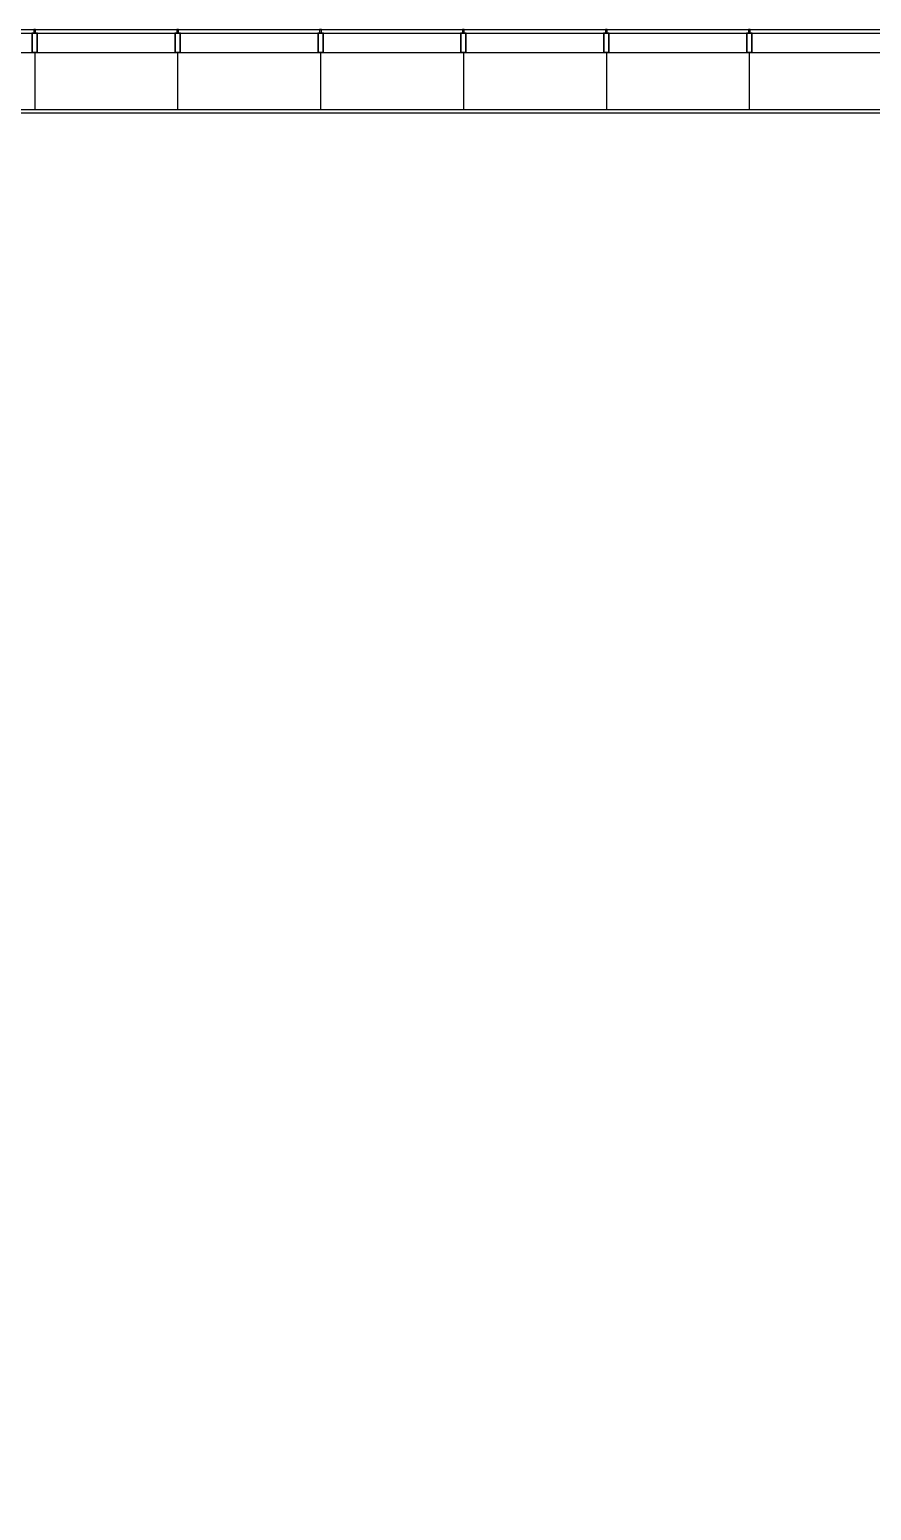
# Model space of a CAD drawing. Header units: millimetres. Extents: x 5865 to 41225, y 6941 to 34691.
# Drawn here: x 16130 to 23493, y 21739 to 34691 of the extents above; entities that cross this region are included whole.
import ezdxf

# ---------------------------------------------------------------- set-up
doc = ezdxf.new("R2010")
doc.units = ezdxf.units.MM
for name, color, linetype in [('AA-DWXM-WIN', 4, 'Continuous'), ('AA-ELEV-PCN9', 9, 'Continuous'), ('bGridSpace', 6, 'Continuous'), ('WID', 4, 'Continuous')]:
    doc.layers.add(name, color=color, linetype=linetype)

# ---------------------------------------------------------------- blocks, each defined once
blk = doc.blocks.new('A$C6F92427D')
at = {"layer": 'AA-DWXM-WIN'}
for points in [[(2, -10), (17, -10), (17, 20), (2, 20)], [(-15, -180), (35, -180), (35, -10), (-15, -10)]]:
    blk.add_lwpolyline(points, close=True, dxfattribs=at)
at = {"layer": 'AA-DWXM-WIN', "color": 8}
blk.add_lwpolyline([(-12, -177), (32, -177), (32, -13), (-12, -13)], close=True, dxfattribs=at)

msp = doc.modelspace()

# ---------------------------------------------------------------- linework, layer by layer
at = {"layer": 'AA-DWXM-WIN'}
for p, q in [((14933, 34691), (40905, 34691)), ((14933, 34661), (40875, 34661))]:
    msp.add_line(p, q, dxfattribs=at)
at = {"layer": 'AA-DWXM-WIN', "color": 8}
for p, q in [((14920, 34491), (40655, 34491)), ((14965, 34491), (40715, 34491))]:
    msp.add_line(p, q, dxfattribs=at)
at = {"layer": 'AA-ELEV-PCN9'}
for p, q in [((16175, 34491), (16175, 33991)), ((17425, 34491), (17425, 33991)), ((18675, 34491), (18675, 33991)), ((19925, 34491), (19925, 33991)), ((21175, 34491), (21175, 33991)), ((22425, 34491), (22425, 33991)), ((14965, 33991), (40715, 33991))]:
    msp.add_line(p, q, dxfattribs=at)
at = {"layer": 'bGridSpace', "linetype": 'ByBlock'}
msp.add_lwpolyline([(15184, 33963), (40215, 33963), (40215, 8840), (15184, 8840)], close=True, dxfattribs=at)
at = {"layer": 'WID'}
msp.add_lwpolyline([(15115, 33991), (40315, 33991), (40315, 8860), (15115, 8860)], close=True, dxfattribs=at)

# ---------------------------------------------------------------- block references
at = {"layer": 'AA-DWXM-WIN'}
for p in [(16165, 34671), (17415, 34671), (18665, 34671), (19915, 34671), (21165, 34671), (22415, 34671)]:
    msp.add_blockref('A$C6F92427D', p, dxfattribs=at)

doc.saveas('drawing.dxf')
